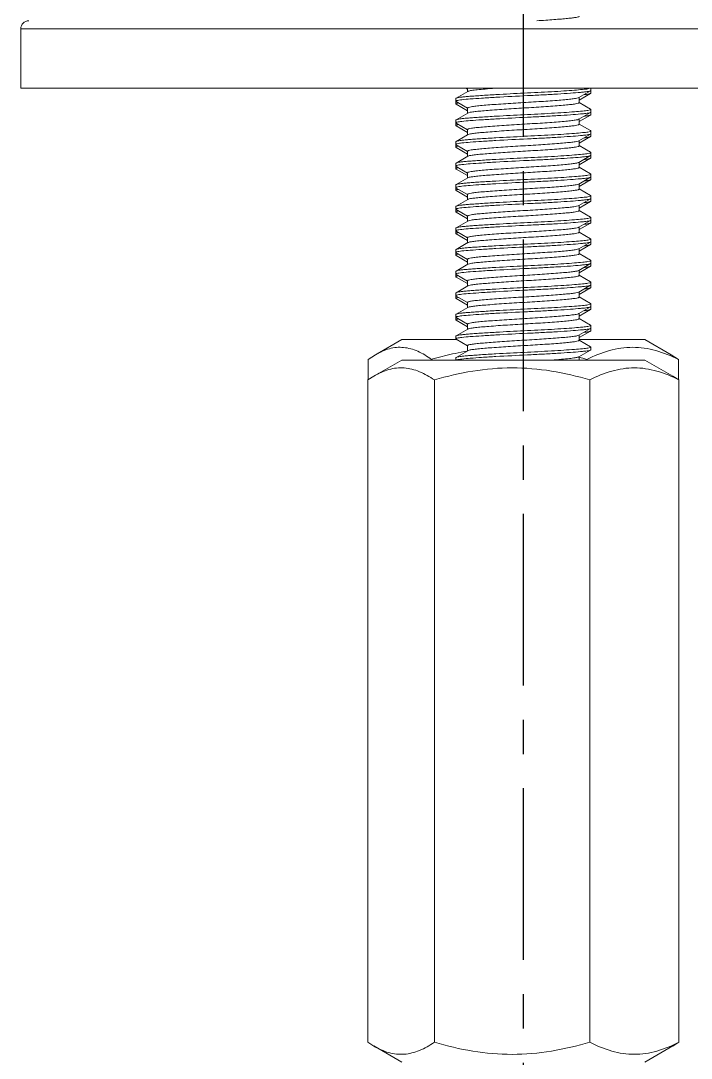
# Model space of a CAD drawing. Header units: millimetres. Extents: x 1991 to 2585, y -545 to -125.
# Drawn here: x 2102.08 to 2126.89, y -454.3 to -415.88 of the extents above; entities that cross this region are included whole.
import ezdxf

# ---------------------------------------------------------------- set-up
doc = ezdxf.new("R2010")
doc.units = ezdxf.units.MM
doc.header["$LTSCALE"] = 0.1
doc.linetypes.add('CENTERX2', pattern=[101.6, 63.5, -12.7, 12.7, -12.7])
doc.layers.get('0').update_dxf_attribs({"lineweight": 13})
doc.layers.add('CENTER', color=1, linetype='CENTERX2')

msp = doc.modelspace()

# ---------------------------------------------------------------- linework, layer by layer
at = {"color": 7, "linetype": 'Continuous'}
for p, q in [((2102.077, -416.18), (2102.077, -418.38)), ((2102.077, -416.18), (2147.366, -416.18)), ((2147.366, -418.38), (2102.077, -418.38)), ((2118.548, -418.38), (2118.61, -418.416)), ((2118.61, -418.38), (2118.61, -418.498)), ((2123.155, -418.38), (2123.07, -418.4)), ((2123.177, -418.38), (2123.177, -418.462)), ((2118.187, -418.75), (2118.177, -418.762)), ((2118.177, -418.762), (2118.177, -418.862)), ((2118.622, -418.498), (2118.187, -418.75)), ((2118.634, -418.492), (2118.622, -418.498)), ((2122.731, -418.725), (2122.71, -418.735)), ((2122.731, -418.727), (2123.166, -418.474)), ((2122.744, -418.816), (2123.166, -418.571)), ((2122.744, -418.912), (2122.744, -418.712)), ((2123.166, -418.474), (2123.177, -418.462)), ((2123.166, -418.571), (2123.177, -418.559)), ((2123.177, -418.474), (2123.177, -418.559)), ((2118.187, -418.874), (2118.177, -418.862)), ((2118.177, -418.874), (2118.177, -418.959)), ((2118.187, -418.971), (2118.177, -418.959)), ((2118.187, -418.874), (2118.61, -419.12)), ((2118.187, -418.971), (2118.61, -419.216)), ((2118.61, -419.112), (2118.61, -419.298)), ((2123.166, -419.15), (2122.744, -418.905)), ((2123.163, -419.176), (2123.155, -419.18)), ((2123.177, -419.162), (2123.163, -419.176)), ((2123.166, -419.15), (2123.177, -419.162)), ((2123.177, -419.162), (2123.177, -419.262)), ((2118.187, -419.55), (2118.177, -419.562)), ((2118.622, -419.298), (2118.187, -419.55)), ((2118.651, -419.286), (2118.622, -419.298)), ((2122.731, -419.526), (2122.723, -419.53)), ((2122.731, -419.527), (2123.166, -419.274)), ((2122.744, -419.616), (2123.166, -419.371)), ((2122.744, -419.712), (2122.744, -419.512)), ((2123.155, -419.18), (2123.07, -419.2)), ((2123.166, -419.274), (2123.177, -419.262)), ((2123.166, -419.371), (2123.177, -419.359)), ((2123.177, -419.274), (2123.177, -419.359)), ((2118.177, -419.562), (2118.177, -419.662)), ((2118.187, -419.674), (2118.177, -419.662)), ((2118.177, -419.674), (2118.177, -419.759)), ((2118.187, -419.771), (2118.177, -419.759)), ((2118.187, -419.674), (2118.61, -419.92)), ((2118.187, -419.771), (2118.61, -420.016)), ((2118.61, -419.912), (2118.61, -420.112)), ((2123.166, -419.95), (2122.744, -419.705)), ((2118.61, -420.105), (2118.187, -420.35)), ((2118.622, -420.098), (2118.61, -420.105)), ((2118.628, -420.094), (2118.622, -420.098)), ((2122.731, -420.327), (2122.706, -420.337)), ((2122.731, -420.327), (2123.166, -420.074)), ((2122.744, -420.416), (2123.166, -420.171)), ((2122.744, -420.512), (2122.744, -420.327)), ((2123.154, -419.98), (2123.07, -420)), ((2123.163, -419.976), (2123.154, -419.98)), ((2123.177, -419.962), (2123.163, -419.976)), ((2123.166, -419.95), (2123.177, -419.962)), ((2123.166, -420.074), (2123.177, -420.062)), ((2123.166, -420.171), (2123.177, -420.159)), ((2123.177, -419.962), (2123.177, -420.062)), ((2123.177, -420.074), (2123.177, -420.159)), ((2118.187, -420.35), (2118.177, -420.362)), ((2118.177, -420.362), (2118.177, -420.462)), ((2118.187, -420.474), (2118.177, -420.462)), ((2118.177, -420.474), (2118.177, -420.559)), ((2118.187, -420.571), (2118.177, -420.559)), ((2118.187, -420.474), (2118.61, -420.72)), ((2118.187, -420.571), (2118.61, -420.816)), ((2118.61, -420.712), (2118.61, -420.912)), ((2123.166, -420.75), (2122.744, -420.505)), ((2118.622, -420.898), (2118.187, -421.15)), ((2118.637, -420.891), (2118.622, -420.898)), ((2122.731, -421.127), (2123.166, -420.874)), ((2122.744, -421.216), (2123.166, -420.971)), ((2123.155, -420.78), (2123.07, -420.8)), ((2123.163, -420.776), (2123.155, -420.78)), ((2123.177, -420.762), (2123.163, -420.776)), ((2123.166, -420.75), (2123.177, -420.762)), ((2123.166, -420.874), (2123.177, -420.862)), ((2123.166, -420.971), (2123.177, -420.959)), ((2123.177, -420.762), (2123.177, -420.862)), ((2123.177, -420.874), (2123.177, -420.959)), ((2118.187, -421.15), (2118.177, -421.162)), ((2118.177, -421.162), (2118.177, -421.262)), ((2118.187, -421.274), (2118.177, -421.262)), ((2118.177, -421.274), (2118.177, -421.359)), ((2118.187, -421.371), (2118.177, -421.359)), ((2118.187, -421.274), (2118.61, -421.52)), ((2118.187, -421.371), (2118.61, -421.616)), ((2122.731, -421.125), (2122.711, -421.134)), ((2122.744, -421.312), (2122.744, -421.127)), ((2123.166, -421.55), (2122.744, -421.305)), ((2118.622, -421.698), (2118.187, -421.95)), ((2118.61, -421.512), (2118.61, -421.712)), ((2118.678, -421.678), (2118.622, -421.698)), ((2122.731, -421.927), (2123.166, -421.674)), ((2122.744, -422.016), (2123.166, -421.771)), ((2123.154, -421.58), (2123.07, -421.6)), ((2123.163, -421.576), (2123.154, -421.58)), ((2123.177, -421.562), (2123.163, -421.576)), ((2123.166, -421.55), (2123.177, -421.562)), ((2123.166, -421.674), (2123.177, -421.662)), ((2123.166, -421.771), (2123.177, -421.759)), ((2123.177, -421.562), (2123.177, -421.662)), ((2123.177, -421.674), (2123.177, -421.759)), ((2118.187, -421.95), (2118.177, -421.962)), ((2118.177, -421.962), (2118.177, -422.062)), ((2118.187, -422.074), (2118.177, -422.062)), ((2118.177, -422.074), (2118.177, -422.159)), ((2118.187, -422.171), (2118.177, -422.159)), ((2118.187, -422.074), (2118.61, -422.32)), ((2118.187, -422.171), (2118.61, -422.416)), ((2122.731, -421.926), (2122.723, -421.93)), ((2122.744, -422.112), (2122.744, -421.927)), ((2123.166, -422.35), (2122.744, -422.105)), ((2118.622, -422.498), (2118.187, -422.75)), ((2118.61, -422.312), (2118.61, -422.512)), ((2118.631, -422.493), (2118.622, -422.498)), ((2122.731, -422.727), (2123.166, -422.474)), ((2122.744, -422.816), (2123.166, -422.571)), ((2123.154, -422.38), (2123.07, -422.4)), ((2123.163, -422.376), (2123.154, -422.38)), ((2123.177, -422.362), (2123.163, -422.376)), ((2123.166, -422.35), (2123.177, -422.362)), ((2123.166, -422.474), (2123.177, -422.462)), ((2123.166, -422.571), (2123.177, -422.559)), ((2123.177, -422.362), (2123.177, -422.462)), ((2123.177, -422.474), (2123.177, -422.559)), ((2118.187, -422.75), (2118.177, -422.762)), ((2118.177, -422.762), (2118.177, -422.862)), ((2118.187, -422.874), (2118.177, -422.862)), ((2118.177, -422.874), (2118.177, -422.959)), ((2118.187, -422.971), (2118.177, -422.959)), ((2118.187, -422.874), (2118.61, -423.12)), ((2118.187, -422.971), (2118.61, -423.216)), ((2122.731, -422.727), (2122.701, -422.739)), ((2122.744, -422.912), (2122.744, -422.727)), ((2123.166, -423.15), (2122.744, -422.905)), ((2118.622, -423.298), (2118.187, -423.55)), ((2118.61, -423.112), (2118.61, -423.312)), ((2118.643, -423.289), (2118.622, -423.298)), ((2122.731, -423.527), (2123.166, -423.274)), ((2122.744, -423.616), (2123.166, -423.371)), ((2123.154, -423.18), (2123.07, -423.2)), ((2123.163, -423.176), (2123.154, -423.18)), ((2123.177, -423.162), (2123.163, -423.176)), ((2123.166, -423.15), (2123.177, -423.162)), ((2123.166, -423.274), (2123.177, -423.262)), ((2123.166, -423.371), (2123.177, -423.359)), ((2123.177, -423.162), (2123.177, -423.262)), ((2123.177, -423.274), (2123.177, -423.359)), ((2118.187, -423.55), (2118.177, -423.562)), ((2118.177, -423.562), (2118.177, -423.662)), ((2118.187, -423.674), (2118.177, -423.662)), ((2118.177, -423.674), (2118.177, -423.759)), ((2118.187, -423.771), (2118.177, -423.759)), ((2118.187, -423.674), (2118.61, -423.92)), ((2118.187, -423.771), (2118.61, -424.016)), ((2122.731, -423.525), (2122.713, -423.534)), ((2122.744, -423.712), (2122.744, -423.527)), ((2123.166, -423.95), (2122.744, -423.705)), ((2118.622, -424.098), (2118.187, -424.35)), ((2118.61, -423.912), (2118.61, -424.112)), ((2118.647, -424.087), (2118.622, -424.098)), ((2122.731, -424.327), (2123.166, -424.074)), ((2122.744, -424.416), (2123.166, -424.171)), ((2123.154, -423.98), (2123.07, -424)), ((2123.163, -423.976), (2123.154, -423.98)), ((2123.177, -423.962), (2123.163, -423.976)), ((2123.166, -423.95), (2123.177, -423.962)), ((2123.166, -424.074), (2123.177, -424.062)), ((2123.166, -424.171), (2123.177, -424.159)), ((2123.177, -423.962), (2123.177, -424.062)), ((2123.177, -424.074), (2123.177, -424.159)), ((2118.187, -424.35), (2118.177, -424.362)), ((2118.177, -424.362), (2118.177, -424.462)), ((2118.187, -424.474), (2118.177, -424.462)), ((2118.177, -424.474), (2118.177, -424.559)), ((2118.187, -424.474), (2118.61, -424.72)), ((2122.731, -424.326), (2122.724, -424.33)), ((2122.744, -424.512), (2122.744, -424.327)), ((2123.166, -424.75), (2122.744, -424.505)), ((2118.187, -424.571), (2118.177, -424.559)), ((2118.187, -424.571), (2118.61, -424.816)), ((2118.622, -424.898), (2118.187, -425.15)), ((2118.61, -424.712), (2118.61, -424.912)), ((2118.633, -424.892), (2118.622, -424.898)), ((2122.731, -425.127), (2123.166, -424.874)), ((2123.154, -424.78), (2123.07, -424.8)), ((2123.163, -424.776), (2123.154, -424.78)), ((2123.177, -424.762), (2123.163, -424.776)), ((2123.166, -424.75), (2123.177, -424.762)), ((2123.166, -424.874), (2123.177, -424.862)), ((2123.177, -424.762), (2123.177, -424.862)), ((2123.177, -424.874), (2123.177, -424.959)), ((2118.187, -425.15), (2118.177, -425.162)), ((2118.177, -425.162), (2118.177, -425.262)), ((2118.187, -425.274), (2118.177, -425.262)), ((2118.177, -425.274), (2118.177, -425.359)), ((2118.187, -425.274), (2118.61, -425.52)), ((2122.731, -425.126), (2122.695, -425.141)), ((2122.744, -425.216), (2123.166, -424.971)), ((2122.744, -425.312), (2122.744, -425.127)), ((2123.166, -425.55), (2122.744, -425.305)), ((2123.166, -424.971), (2123.177, -424.959)), ((2118.187, -425.371), (2118.177, -425.359)), ((2118.187, -425.371), (2118.61, -425.616)), ((2118.622, -425.698), (2118.187, -425.95)), ((2118.61, -425.512), (2118.61, -425.712)), ((2118.65, -425.686), (2118.622, -425.698)), ((2122.731, -425.927), (2123.166, -425.674)), ((2123.154, -425.58), (2123.07, -425.6)), ((2123.163, -425.576), (2123.154, -425.58)), ((2123.177, -425.562), (2123.163, -425.576)), ((2123.166, -425.55), (2123.177, -425.562)), ((2123.166, -425.674), (2123.177, -425.662)), ((2123.177, -425.562), (2123.177, -425.662)), ((2123.177, -425.674), (2123.177, -425.759)), ((2118.187, -425.95), (2118.177, -425.962)), ((2118.177, -425.962), (2118.177, -426.062)), ((2118.187, -426.074), (2118.177, -426.062)), ((2118.177, -426.074), (2118.177, -426.159)), ((2118.187, -426.074), (2118.607, -426.318)), ((2122.731, -425.925), (2122.714, -425.933)), ((2122.744, -426.016), (2123.166, -425.771)), ((2122.744, -426.112), (2122.744, -425.927)), ((2123.166, -425.771), (2123.177, -425.759)), ((2118.187, -426.171), (2118.177, -426.159)), ((2118.187, -426.171), (2118.61, -426.416)), ((2118.61, -426.312), (2118.61, -426.512)), ((2122.731, -426.727), (2123.166, -426.474)), ((2123.166, -426.35), (2122.744, -426.105)), ((2123.154, -426.38), (2123.07, -426.4)), ((2123.163, -426.376), (2123.154, -426.38)), ((2123.177, -426.362), (2123.163, -426.376)), ((2123.166, -426.35), (2123.177, -426.362)), ((2123.166, -426.474), (2123.177, -426.462)), ((2123.177, -426.362), (2123.177, -426.462)), ((2123.177, -426.474), (2123.177, -426.559)), ((2118.187, -426.75), (2118.177, -426.762)), ((2118.177, -426.762), (2118.177, -426.862)), ((2118.622, -426.498), (2118.187, -426.75)), ((2118.628, -426.495), (2118.622, -426.498)), ((2122.731, -426.726), (2122.724, -426.73)), ((2122.744, -426.816), (2123.166, -426.571)), ((2122.744, -426.912), (2122.744, -426.727)), ((2123.166, -426.571), (2123.177, -426.559)), ((2118.187, -426.874), (2118.177, -426.862)), ((2118.177, -426.874), (2118.177, -426.959)), ((2118.187, -426.971), (2118.177, -426.959)), ((2118.187, -426.874), (2118.61, -427.12)), ((2118.187, -426.971), (2118.61, -427.216)), ((2118.61, -427.112), (2118.61, -427.312)), ((2123.166, -427.15), (2122.744, -426.905)), ((2123.154, -427.18), (2123.07, -427.2)), ((2123.163, -427.176), (2123.154, -427.18)), ((2123.177, -427.162), (2123.163, -427.176)), ((2123.166, -427.15), (2123.177, -427.162)), ((2123.177, -427.162), (2123.177, -427.262)), ((2118.187, -427.55), (2118.177, -427.562)), ((2118.177, -427.562), (2118.177, -427.662)), ((2118.622, -427.298), (2118.187, -427.55)), ((2118.638, -427.29), (2118.622, -427.298)), ((2122.731, -427.526), (2122.689, -427.542)), ((2122.731, -427.527), (2123.166, -427.274)), ((2122.744, -427.616), (2123.166, -427.371)), ((2122.744, -427.712), (2122.744, -427.527)), ((2123.166, -427.274), (2123.177, -427.262)), ((2123.166, -427.371), (2123.177, -427.359)), ((2123.177, -427.274), (2123.177, -427.359)), ((2116.177, -427.684), (2115.201, -428.248)), ((2116.177, -427.684), (2118.204, -427.684)), ((2118.187, -427.674), (2118.177, -427.662)), ((2118.177, -427.674), (2118.177, -427.684)), ((2118.187, -427.674), (2118.61, -427.92)), ((2118.61, -427.912), (2118.61, -428.112)), ((2122.731, -427.684), (2125.177, -427.684)), ((2123.166, -427.95), (2122.744, -427.705)), ((2123.154, -427.98), (2123.07, -428)), ((2123.163, -427.976), (2123.154, -427.98)), ((2123.177, -427.962), (2123.163, -427.976)), ((2123.166, -427.95), (2123.177, -427.962)), ((2123.177, -427.962), (2123.177, -428.062)), ((2125.177, -427.684), (2126.153, -428.248)), ((2114.935, -428.42), (2115.203, -428.246)), ((2118.187, -428.35), (2118.177, -428.362)), ((2118.177, -428.362), (2118.177, -428.445)), ((2118.622, -428.098), (2118.187, -428.35)), ((2118.676, -428.078), (2118.623, -428.098)), ((2122.731, -428.325), (2122.715, -428.333)), ((2122.731, -428.327), (2123.166, -428.074)), ((2122.744, -428.445), (2122.744, -428.327)), ((2123.166, -428.074), (2123.177, -428.062)), ((2126.418, -428.42), (2126.15, -428.246)), ((2114.935, -429.172), (2114.935, -428.42)), ((2116.177, -428.445), (2115.138, -429.044)), ((2116.177, -428.445), (2125.177, -428.445)), ((2117.281, -428.445), (2117.281, -428.42)), ((2118.199, -428.445), (2118.217, -428.438)), ((2123.023, -428.445), (2123.023, -428.42)), ((2125.177, -428.445), (2126.215, -429.044)), ((2126.418, -429.172), (2126.418, -428.42)), ((2114.923, -429.18), (2115.145, -429.04)), ((2126.43, -429.18), (2126.208, -429.04)), ((2114.923, -453.709), (2114.923, -429.18)), ((2117.385, -453.709), (2117.385, -429.18)), ((2123.139, -453.709), (2123.139, -429.18)), ((2126.43, -453.709), (2126.43, -429.18)), ((2115.145, -453.849), (2114.923, -453.709)), ((2126.208, -453.849), (2126.43, -453.709)), ((2116.177, -454.445), (2115.138, -453.845)), ((2125.177, -454.445), (2126.215, -453.845))]:
    msp.add_line(p, q, dxfattribs=at)
for centre, radius, start, end in [((2102.377, -416.18), 0.3, 90, 180), ((2118.392, -419.629), 0.716, 100.2488, 102.1843), ((2118.396, -420.45), 0.737, 100.3008, 102.1838), ((2118.397, -421.251), 0.738, 100.3407, 102.2226), ((2118.393, -422.027), 0.714, 100.3268, 102.2624), ((2118.39, -422.816), 0.702, 100.2558, 102.2228), ((2118.392, -423.622), 0.708, 100.3625, 102.2981), ((2118.397, -424.451), 0.738, 100.3176, 102.2002), ((2118.396, -425.245), 0.733, 100.3347, 102.23), ((2118.392, -426.027), 0.714, 100.2889, 102.2305), ((2118.392, -426.828), 0.715, 100.2483, 102.1874), ((2118.396, -427.649), 0.736, 100.2964, 102.1816), ((2121.375, -442.523), 14.686, 105.8005, 106.1879), ((2120.877, -440.707), 12.802, 102.2667, 105.868), ((2120.454, -438.805), 10.854, 99.886, 102.2183), ((2119.027, -442.177), 14.326, 73.8038, 74.958)]:
    msp.add_arc(centre, radius, start, end, dxfattribs=at)
for points, knots in [([(2122.744, -415.712), (2122.744, -415.717), (2122.734, -415.727), (2122.696, -415.742), (2122.616, -415.759), (2122.483, -415.776), (2122.3, -415.796), (2122.07, -415.817), (2121.799, -415.839), (2121.498, -415.861), (2121.288, -415.875), (2121.181, -415.881)], [0, 0, 0, 0, 0.008375, 0.023673, 0.078124, 0.162275, 0.278771, 0.426655, 0.601103, 0.795142, 1, 1, 1, 1]), ([(2119.631, -418.38), (2119.507, -418.389), (2119.286, -418.407), (2118.994, -418.431), (2118.786, -418.457), (2118.672, -418.476), (2118.634, -418.492)], [0, 0, 0, 0, 0.370913, 0.661496, 0.874543, 1, 1, 1, 1]), ([(2123.07, -418.4), (2123.005, -418.411), (2122.839, -418.428), (2122.542, -418.454), (2122.156, -418.482), (2121.534, -418.52), (2120.695, -418.559), (2120.011, -418.595), (2119.665, -418.615)], [0, 0, 0, 0, 0.058372, 0.146331, 0.261971, 0.398308, 0.694901, 1, 1, 1, 1]), ([(2119.665, -418.615), (2119.474, -418.626), (2119.203, -418.643), (2118.863, -418.666), (2118.658, -418.681), (2118.487, -418.696), (2118.352, -418.711), (2118.255, -418.728), (2118.204, -418.741), (2118.187, -418.75)], [0, 0, 0, 0, 0.386439, 0.548699, 0.686431, 0.801743, 0.894868, 0.96167, 1, 1, 1, 1]), ([(2118.217, -418.838), (2118.242, -418.831), (2118.303, -418.819), (2118.467, -418.796), (2118.748, -418.774), (2119.169, -418.745), (2119.488, -418.725), (2119.665, -418.715)], [0, 0, 0, 0, 0.052455, 0.128685, 0.341453, 0.634223, 1, 1, 1, 1]), ([(2122.71, -418.735), (2122.677, -418.746), (2122.586, -418.763), (2122.419, -418.785), (2122.192, -418.807), (2121.796, -418.84), (2121.223, -418.878), (2120.618, -418.915), (2120.122, -418.946), (2119.769, -418.969), (2119.448, -418.992), (2119.168, -419.015), (2118.94, -419.038), (2118.772, -419.059), (2118.669, -419.08), (2118.623, -419.095), (2118.61, -419.107), (2118.61, -419.112)], [0, 0, 0, 0, 0.025469, 0.066823, 0.122584, 0.190924, 0.356142, 0.53998, 0.63122, 0.717782, 0.796731, 0.865526, 0.921687, 0.963331, 0.989415, 0.996464, 1, 1, 1, 1]), ([(2119.665, -418.715), (2120.052, -418.692), (2120.629, -418.663), (2121.389, -418.627), (2121.922, -418.597), (2122.389, -418.566), (2122.72, -418.539), (2122.926, -418.519), (2123.035, -418.507), (2123.111, -418.493), (2123.153, -418.482), (2123.166, -418.474)], [0, 0, 0, 0, 0.331356, 0.493321, 0.649782, 0.78698, 0.893587, 0.933156, 0.96404, 0.986554, 1, 1, 1, 1]), ([(2122.931, -418.617), (2122.983, -418.611), (2123.052, -418.602), (2123.13, -418.585), (2123.157, -418.576), (2123.166, -418.571)], [0, 0, 0, 0, 0.651248, 0.86467, 1, 1, 1, 1]), ([(2118.177, -418.862), (2118.177, -418.857), (2118.193, -418.845), (2118.207, -418.841), (2118.217, -418.838)], [0, 0, 0, 0, 0.323383, 1, 1, 1, 1]), ([(2118.177, -418.959), (2118.177, -418.951), (2118.204, -418.937), (2118.225, -418.933), (2118.241, -418.93)], [0, 0, 0, 0, 0.306729, 1, 1, 1, 1]), ([(2122.744, -418.912), (2122.744, -418.917), (2122.73, -418.929), (2122.685, -418.945), (2122.586, -418.964), (2122.422, -418.983), (2122.198, -419.006), (2121.918, -419.03), (2121.595, -419.054), (2121.246, -419.078), (2120.882, -419.099), (2120.511, -419.12), (2120.031, -419.151), (2119.579, -419.183), (2119.179, -419.216), (2118.952, -419.236), (2118.783, -419.257), (2118.687, -419.274), (2118.651, -419.286)], [0, 0, 0, 0, 0.003718, 0.010825, 0.03626, 0.076027, 0.131204, 0.200465, 0.280535, 0.367154, 0.455573, 0.545745, 0.637547, 0.806482, 0.875178, 0.930005, 0.972197, 1, 1, 1, 1]), ([(2119.665, -419.415), (2119.474, -419.426), (2119.203, -419.443), (2118.863, -419.466), (2118.658, -419.481), (2118.487, -419.496), (2118.352, -419.511), (2118.255, -419.528), (2118.204, -419.541), (2118.187, -419.55)], [0, 0, 0, 0, 0.386343, 0.548682, 0.686511, 0.801559, 0.894694, 0.961721, 1, 1, 1, 1]), ([(2118.217, -419.638), (2118.277, -419.621), (2118.442, -419.6), (2118.748, -419.573), (2119.17, -419.545), (2119.488, -419.525), (2119.665, -419.515)], [0, 0, 0, 0, 0.12857, 0.341547, 0.634254, 1, 1, 1, 1]), ([(2122.723, -419.53), (2122.694, -419.542), (2122.61, -419.558), (2122.453, -419.581), (2122.234, -419.603), (2121.96, -419.628), (2121.641, -419.651), (2121.16, -419.682), (2120.658, -419.711), (2120.155, -419.744), (2119.796, -419.768), (2119.468, -419.792), (2119.182, -419.814), (2118.948, -419.836), (2118.776, -419.857), (2118.67, -419.879), (2118.624, -419.896), (2118.61, -419.907), (2118.61, -419.913)], [0, 0, 0, 0, 0.022526, 0.061202, 0.115155, 0.182357, 0.260393, 0.34672, 0.53183, 0.624194, 0.712173, 0.792587, 0.862562, 0.919886, 0.962479, 0.989012, 0.996254, 1, 1, 1, 1]), ([(2123.07, -419.2), (2123.005, -419.211), (2122.839, -419.228), (2122.542, -419.254), (2122.156, -419.282), (2121.534, -419.32), (2120.695, -419.359), (2120.012, -419.395), (2119.665, -419.415)], [0, 0, 0, 0, 0.058333, 0.146279, 0.261958, 0.398249, 0.694793, 1, 1, 1, 1]), ([(2119.665, -419.515), (2120.052, -419.492), (2120.629, -419.463), (2121.389, -419.427), (2121.922, -419.397), (2122.389, -419.366), (2122.72, -419.34), (2122.926, -419.319), (2123.035, -419.307), (2123.111, -419.293), (2123.153, -419.282), (2123.166, -419.274)], [0, 0, 0, 0, 0.331416, 0.493296, 0.649796, 0.786973, 0.893569, 0.933171, 0.964059, 0.986544, 1, 1, 1, 1]), ([(2122.931, -419.417), (2122.983, -419.411), (2123.052, -419.402), (2123.13, -419.385), (2123.157, -419.376), (2123.166, -419.371)], [0, 0, 0, 0, 0.651661, 0.864951, 1, 1, 1, 1]), ([(2118.177, -419.662), (2118.177, -419.657), (2118.193, -419.645), (2118.207, -419.641), (2118.217, -419.638)], [0, 0, 0, 0, 0.322964, 1, 1, 1, 1]), ([(2118.177, -419.758), (2118.177, -419.751), (2118.205, -419.737), (2118.225, -419.733), (2118.241, -419.73)], [0, 0, 0, 0, 0.306707, 1, 1, 1, 1]), ([(2122.744, -419.712), (2122.744, -419.718), (2122.73, -419.73), (2122.683, -419.746), (2122.579, -419.765), (2122.409, -419.785), (2122.174, -419.808), (2121.884, -419.833), (2121.55, -419.858), (2121.19, -419.881), (2120.817, -419.902), (2120.438, -419.925), (2120.061, -419.949), (2119.702, -419.974), (2119.38, -419.999), (2119.11, -420.022), (2118.894, -420.041), (2118.741, -420.064), (2118.657, -420.081), (2118.628, -420.094)], [0, 0, 0, 0, 0.003832, 0.011226, 0.037432, 0.078697, 0.135968, 0.207553, 0.289992, 0.378586, 0.468346, 0.560638, 0.653578, 0.741973, 0.82105, 0.887018, 0.938812, 0.977352, 1, 1, 1, 1]), ([(2119.665, -420.215), (2119.474, -420.226), (2119.202, -420.243), (2118.863, -420.266), (2118.658, -420.281), (2118.487, -420.296), (2118.352, -420.311), (2118.255, -420.328), (2118.204, -420.341), (2118.187, -420.35)], [0, 0, 0, 0, 0.386473, 0.548833, 0.686311, 0.801817, 0.894843, 0.961729, 1, 1, 1, 1]), ([(2118.217, -420.438), (2118.277, -420.421), (2118.442, -420.4), (2118.748, -420.373), (2119.17, -420.345), (2119.488, -420.325), (2119.665, -420.315)], [0, 0, 0, 0, 0.128501, 0.341431, 0.634284, 1, 1, 1, 1]), ([(2123.07, -420), (2123.005, -420.011), (2122.839, -420.028), (2122.542, -420.054), (2122.156, -420.082), (2121.534, -420.12), (2120.695, -420.159), (2120.011, -420.195), (2119.665, -420.215)], [0, 0, 0, 0, 0.058381, 0.146317, 0.261935, 0.398324, 0.694911, 1, 1, 1, 1]), ([(2119.665, -420.315), (2120.052, -420.292), (2120.629, -420.263), (2121.389, -420.227), (2121.922, -420.197), (2122.389, -420.166), (2122.72, -420.14), (2122.926, -420.119), (2123.035, -420.107), (2123.111, -420.093), (2123.153, -420.082), (2123.166, -420.074)], [0, 0, 0, 0, 0.331522, 0.493307, 0.649789, 0.786982, 0.893548, 0.933219, 0.964027, 0.986546, 1, 1, 1, 1]), ([(2122.931, -420.217), (2122.983, -420.211), (2123.052, -420.202), (2123.13, -420.185), (2123.157, -420.176), (2123.166, -420.171)], [0, 0, 0, 0, 0.651891, 0.864968, 1, 1, 1, 1]), ([(2118.177, -420.462), (2118.177, -420.457), (2118.193, -420.445), (2118.207, -420.441), (2118.217, -420.438)], [0, 0, 0, 0, 0.32339, 1, 1, 1, 1]), ([(2118.177, -420.558), (2118.177, -420.551), (2118.205, -420.537), (2118.225, -420.533), (2118.241, -420.53)], [0, 0, 0, 0, 0.306339, 1, 1, 1, 1]), ([(2122.706, -420.337), (2122.671, -420.348), (2122.578, -420.364), (2122.408, -420.386), (2122.18, -420.407), (2121.782, -420.441), (2121.209, -420.481), (2120.606, -420.515), (2120.112, -420.546), (2119.761, -420.569), (2119.442, -420.594), (2119.164, -420.617), (2118.937, -420.639), (2118.77, -420.659), (2118.668, -420.679), (2118.623, -420.695), (2118.61, -420.707), (2118.61, -420.712)], [0, 0, 0, 0, 0.026463, 0.068439, 0.124691, 0.193572, 0.358912, 0.542353, 0.633189, 0.71936, 0.798036, 0.866417, 0.922145, 0.963619, 0.989436, 0.996381, 1, 1, 1, 1]), ([(2122.744, -420.512), (2122.744, -420.518), (2122.73, -420.529), (2122.684, -420.545), (2122.582, -420.564), (2122.415, -420.584), (2122.185, -420.607), (2121.899, -420.632), (2121.57, -420.656), (2121.215, -420.68), (2120.846, -420.701), (2120.47, -420.723), (2119.987, -420.754), (2119.536, -420.786), (2119.14, -420.819), (2118.919, -420.839), (2118.758, -420.861), (2118.669, -420.878), (2118.637, -420.891)], [0, 0, 0, 0, 0.003753, 0.010996, 0.036928, 0.077453, 0.133836, 0.204341, 0.285702, 0.373404, 0.462648, 0.553909, 0.646377, 0.814507, 0.881684, 0.934843, 0.975076, 1, 1, 1, 1]), ([(2119.665, -421.015), (2119.474, -421.026), (2119.203, -421.042), (2118.863, -421.066), (2118.658, -421.081), (2118.487, -421.096), (2118.352, -421.111), (2118.255, -421.128), (2118.204, -421.141), (2118.187, -421.15)], [0, 0, 0, 0, 0.386403, 0.548722, 0.686296, 0.801765, 0.894855, 0.961644, 1, 1, 1, 1]), ([(2123.07, -420.8), (2123.005, -420.811), (2122.839, -420.828), (2122.542, -420.854), (2122.156, -420.882), (2121.534, -420.92), (2120.695, -420.959), (2120.011, -420.995), (2119.665, -421.015)], [0, 0, 0, 0, 0.0584, 0.146369, 0.261975, 0.398297, 0.694935, 1, 1, 1, 1]), ([(2119.665, -421.115), (2120.052, -421.092), (2120.629, -421.063), (2121.389, -421.027), (2121.922, -420.997), (2122.389, -420.966), (2122.72, -420.94), (2122.926, -420.919), (2123.035, -420.907), (2123.111, -420.893), (2123.153, -420.882), (2123.166, -420.874)], [0, 0, 0, 0, 0.331515, 0.493343, 0.649782, 0.787009, 0.89356, 0.933224, 0.964008, 0.986557, 1, 1, 1, 1]), ([(2122.931, -421.017), (2122.983, -421.011), (2123.052, -421.002), (2123.13, -420.985), (2123.157, -420.976), (2123.166, -420.971)], [0, 0, 0, 0, 0.651956, 0.864811, 1, 1, 1, 1]), ([(2118.177, -421.262), (2118.177, -421.257), (2118.193, -421.245), (2118.207, -421.241), (2118.217, -421.238)], [0, 0, 0, 0, 0.324083, 1, 1, 1, 1]), ([(2118.177, -421.358), (2118.177, -421.351), (2118.205, -421.338), (2118.225, -421.333), (2118.241, -421.329)], [0, 0, 0, 0, 0.309036, 1, 1, 1, 1]), ([(2118.217, -421.238), (2118.242, -421.231), (2118.303, -421.219), (2118.467, -421.197), (2118.748, -421.174), (2119.169, -421.145), (2119.488, -421.125), (2119.665, -421.115)], [0, 0, 0, 0, 0.052425, 0.128811, 0.341352, 0.634323, 1, 1, 1, 1]), ([(2122.711, -421.134), (2122.679, -421.146), (2122.589, -421.163), (2122.423, -421.185), (2122.197, -421.207), (2121.801, -421.24), (2121.228, -421.278), (2120.623, -421.315), (2120.125, -421.346), (2119.772, -421.369), (2119.45, -421.392), (2119.17, -421.415), (2118.941, -421.438), (2118.772, -421.459), (2118.669, -421.48), (2118.623, -421.496), (2118.61, -421.507), (2118.61, -421.512)], [0, 0, 0, 0, 0.025124, 0.066189, 0.121754, 0.189946, 0.35508, 0.539064, 0.630437, 0.717159, 0.796256, 0.865189, 0.921492, 0.963231, 0.989376, 0.996452, 1, 1, 1, 1]), ([(2122.744, -421.312), (2122.744, -421.317), (2122.731, -421.329), (2122.687, -421.344), (2122.591, -421.363), (2122.434, -421.382), (2122.217, -421.404), (2121.947, -421.428), (2121.634, -421.452), (2121.293, -421.475), (2120.938, -421.496), (2120.574, -421.516), (2120.099, -421.546), (2119.57, -421.584), (2119.102, -421.62), (2118.824, -421.651), (2118.72, -421.668), (2118.678, -421.678)], [0, 0, 0, 0, 0.003652, 0.010564, 0.035302, 0.073837, 0.127377, 0.194718, 0.272893, 0.357914, 0.445266, 0.533745, 0.62452, 0.794512, 0.923026, 0.968044, 1, 1, 1, 1]), ([(2119.665, -421.815), (2119.474, -421.826), (2119.203, -421.843), (2118.863, -421.866), (2118.658, -421.881), (2118.487, -421.896), (2118.352, -421.911), (2118.255, -421.928), (2118.204, -421.941), (2118.187, -421.95)], [0, 0, 0, 0, 0.386357, 0.548655, 0.68653, 0.801584, 0.894646, 0.961723, 1, 1, 1, 1]), ([(2123.07, -421.6), (2123.005, -421.611), (2122.839, -421.628), (2122.542, -421.654), (2122.156, -421.682), (2121.534, -421.72), (2120.695, -421.759), (2120.012, -421.795), (2119.665, -421.815)], [0, 0, 0, 0, 0.058339, 0.146303, 0.261961, 0.398279, 0.694804, 1, 1, 1, 1]), ([(2119.665, -421.915), (2120.052, -421.892), (2120.629, -421.863), (2121.389, -421.827), (2121.922, -421.797), (2122.389, -421.766), (2122.72, -421.739), (2122.926, -421.719), (2123.035, -421.707), (2123.111, -421.693), (2123.153, -421.682), (2123.166, -421.674)], [0, 0, 0, 0, 0.331413, 0.493358, 0.649796, 0.787051, 0.8936, 0.933199, 0.964048, 0.986563, 1, 1, 1, 1]), ([(2122.931, -421.817), (2122.983, -421.811), (2123.052, -421.802), (2123.13, -421.785), (2123.157, -421.776), (2123.166, -421.771)], [0, 0, 0, 0, 0.65176, 0.86459, 1, 1, 1, 1]), ([(2118.177, -422.062), (2118.177, -422.057), (2118.193, -422.045), (2118.207, -422.041), (2118.217, -422.038)], [0, 0, 0, 0, 0.324481, 1, 1, 1, 1]), ([(2118.177, -422.158), (2118.177, -422.151), (2118.205, -422.138), (2118.225, -422.133), (2118.241, -422.129)], [0, 0, 0, 0, 0.310209, 1, 1, 1, 1]), ([(2118.217, -422.038), (2118.242, -422.031), (2118.303, -422.019), (2118.467, -421.996), (2118.748, -421.974), (2119.169, -421.945), (2119.488, -421.925), (2119.665, -421.915)], [0, 0, 0, 0, 0.052517, 0.128934, 0.341396, 0.634308, 1, 1, 1, 1]), ([(2122.723, -421.93), (2122.695, -421.942), (2122.611, -421.958), (2122.455, -421.98), (2122.235, -422.003), (2121.962, -422.027), (2121.643, -422.051), (2121.162, -422.082), (2120.66, -422.111), (2120.156, -422.144), (2119.797, -422.168), (2119.469, -422.192), (2119.183, -422.214), (2118.948, -422.236), (2118.776, -422.257), (2118.671, -422.279), (2118.624, -422.296), (2118.61, -422.307), (2118.61, -422.313)], [0, 0, 0, 0, 0.022407, 0.060975, 0.114836, 0.181999, 0.260013, 0.346331, 0.531496, 0.623902, 0.711936, 0.792423, 0.862453, 0.919815, 0.962456, 0.989002, 0.996246, 1, 1, 1, 1]), ([(2122.744, -422.112), (2122.744, -422.118), (2122.73, -422.13), (2122.683, -422.145), (2122.579, -422.165), (2122.41, -422.184), (2122.177, -422.208), (2121.888, -422.233), (2121.555, -422.257), (2121.197, -422.281), (2120.825, -422.302), (2120.446, -422.324), (2120.07, -422.349), (2119.711, -422.374), (2119.389, -422.398), (2119.118, -422.421), (2118.901, -422.441), (2118.745, -422.463), (2118.66, -422.48), (2118.631, -422.493)], [0, 0, 0, 0, 0.003812, 0.011188, 0.03729, 0.07838, 0.135409, 0.206708, 0.288861, 0.377241, 0.466801, 0.558881, 0.651677, 0.740082, 0.819324, 0.885639, 0.93774, 0.976755, 1, 1, 1, 1]), ([(2119.665, -422.615), (2119.474, -422.626), (2119.203, -422.643), (2118.863, -422.666), (2118.658, -422.681), (2118.487, -422.696), (2118.352, -422.711), (2118.255, -422.728), (2118.204, -422.741), (2118.187, -422.75)], [0, 0, 0, 0, 0.386449, 0.548807, 0.68642, 0.801805, 0.894912, 0.961771, 1, 1, 1, 1]), ([(2123.07, -422.4), (2123.005, -422.411), (2122.839, -422.428), (2122.542, -422.454), (2122.156, -422.482), (2121.534, -422.52), (2120.695, -422.559), (2120.011, -422.595), (2119.665, -422.615)], [0, 0, 0, 0, 0.058342, 0.146296, 0.261907, 0.398283, 0.694863, 1, 1, 1, 1]), ([(2119.665, -422.715), (2120.052, -422.692), (2120.629, -422.663), (2121.389, -422.627), (2121.922, -422.597), (2122.389, -422.566), (2122.72, -422.539), (2122.926, -422.519), (2123.035, -422.507), (2123.111, -422.493), (2123.153, -422.482), (2123.166, -422.474)], [0, 0, 0, 0, 0.33147, 0.493267, 0.649814, 0.78707, 0.893617, 0.933185, 0.964096, 0.986538, 1, 1, 1, 1]), ([(2122.931, -422.618), (2122.983, -422.611), (2123.052, -422.602), (2123.13, -422.585), (2123.157, -422.576), (2123.166, -422.571)], [0, 0, 0, 0, 0.652383, 0.864956, 1, 1, 1, 1]), ([(2118.177, -422.862), (2118.177, -422.857), (2118.193, -422.845), (2118.207, -422.841), (2118.217, -422.838)], [0, 0, 0, 0, 0.324064, 1, 1, 1, 1]), ([(2118.177, -422.958), (2118.177, -422.951), (2118.205, -422.938), (2118.225, -422.933), (2118.241, -422.93)], [0, 0, 0, 0, 0.311956, 1, 1, 1, 1]), ([(2118.217, -422.838), (2118.242, -422.831), (2118.303, -422.819), (2118.467, -422.797), (2118.748, -422.774), (2119.169, -422.745), (2119.488, -422.725), (2119.665, -422.715)], [0, 0, 0, 0, 0.052662, 0.129007, 0.341319, 0.634319, 1, 1, 1, 1]), ([(2122.701, -422.739), (2122.664, -422.75), (2122.569, -422.766), (2122.396, -422.787), (2122.165, -422.809), (2121.766, -422.842), (2121.194, -422.882), (2120.592, -422.916), (2120.1, -422.946), (2119.752, -422.97), (2119.435, -422.994), (2119.159, -423.017), (2118.934, -423.039), (2118.769, -423.059), (2118.668, -423.079), (2118.623, -423.095), (2118.61, -423.107), (2118.61, -423.112)], [0, 0, 0, 0, 0.027495, 0.070321, 0.12721, 0.196506, 0.362072, 0.545066, 0.635511, 0.721224, 0.799426, 0.86737, 0.92271, 0.963879, 0.989519, 0.996411, 1, 1, 1, 1]), ([(2122.744, -422.912), (2122.744, -422.917), (2122.73, -422.929), (2122.684, -422.945), (2122.583, -422.964), (2122.418, -422.984), (2122.19, -423.007), (2121.907, -423.031), (2121.58, -423.056), (2121.227, -423.079), (2120.86, -423.1), (2120.486, -423.122), (2120.004, -423.153), (2119.553, -423.185), (2119.155, -423.218), (2118.932, -423.238), (2118.768, -423.259), (2118.676, -423.276), (2118.643, -423.289)], [0, 0, 0, 0, 0.003737, 0.010929, 0.036648, 0.076877, 0.132801, 0.202806, 0.283646, 0.370954, 0.4598, 0.550683, 0.642886, 0.811334, 0.87914, 0.932919, 0.973971, 1, 1, 1, 1]), ([(2123.07, -423.2), (2123.005, -423.211), (2122.839, -423.228), (2122.542, -423.254), (2122.156, -423.282), (2121.534, -423.32), (2120.695, -423.359), (2120.011, -423.395), (2119.665, -423.415)], [0, 0, 0, 0, 0.058416, 0.146357, 0.261978, 0.398279, 0.694938, 1, 1, 1, 1]), ([(2119.665, -423.515), (2120.052, -423.492), (2120.629, -423.463), (2121.389, -423.427), (2121.922, -423.397), (2122.389, -423.366), (2122.72, -423.34), (2122.926, -423.319), (2123.035, -423.307), (2123.111, -423.293), (2123.153, -423.282), (2123.166, -423.274)], [0, 0, 0, 0, 0.33147, 0.493229, 0.649813, 0.787058, 0.893595, 0.933231, 0.96409, 0.98649, 1, 1, 1, 1]), ([(2122.931, -423.418), (2122.983, -423.411), (2123.052, -423.402), (2123.13, -423.385), (2123.157, -423.376), (2123.166, -423.371)], [0, 0, 0, 0, 0.65209, 0.864687, 1, 1, 1, 1]), ([(2118.177, -423.662), (2118.177, -423.657), (2118.193, -423.645), (2118.207, -423.641), (2118.217, -423.638)], [0, 0, 0, 0, 0.324949, 1, 1, 1, 1]), ([(2118.177, -423.758), (2118.177, -423.751), (2118.204, -423.738), (2118.225, -423.733), (2118.241, -423.73)], [0, 0, 0, 0, 0.308037, 1, 1, 1, 1]), ([(2119.665, -423.415), (2119.474, -423.426), (2119.203, -423.442), (2118.863, -423.466), (2118.658, -423.481), (2118.487, -423.496), (2118.352, -423.511), (2118.255, -423.528), (2118.204, -423.541), (2118.187, -423.55)], [0, 0, 0, 0, 0.386371, 0.548759, 0.686228, 0.801785, 0.894863, 0.961624, 1, 1, 1, 1]), ([(2118.217, -423.638), (2118.242, -423.631), (2118.303, -423.619), (2118.467, -423.596), (2118.748, -423.574), (2119.169, -423.545), (2119.488, -423.525), (2119.665, -423.515)], [0, 0, 0, 0, 0.052541, 0.128713, 0.341594, 0.634157, 1, 1, 1, 1]), ([(2122.713, -423.534), (2122.681, -423.545), (2122.591, -423.562), (2122.427, -423.585), (2122.202, -423.607), (2121.924, -423.63), (2121.604, -423.653), (2121.125, -423.684), (2120.627, -423.715), (2120.129, -423.746), (2119.775, -423.769), (2119.452, -423.792), (2119.171, -423.815), (2118.942, -423.837), (2118.787, -423.858), (2118.695, -423.874), (2118.65, -423.887), (2118.623, -423.896), (2118.61, -423.907), (2118.61, -423.912)], [0, 0, 0, 0, 0.024807, 0.065601, 0.120984, 0.189042, 0.267677, 0.354092, 0.538206, 0.6297, 0.71657, 0.795804, 0.864862, 0.921295, 0.963123, 0.978229, 0.989337, 0.996438, 1, 1, 1, 1]), ([(2122.744, -423.712), (2122.744, -423.717), (2122.73, -423.729), (2122.685, -423.745), (2122.584, -423.764), (2122.42, -423.783), (2122.194, -423.807), (2121.912, -423.831), (2121.587, -423.855), (2121.236, -423.879), (2120.871, -423.9), (2120.499, -423.921), (2120.017, -423.952), (2119.566, -423.984), (2119.167, -424.017), (2118.942, -424.037), (2118.775, -424.058), (2118.682, -424.075), (2118.647, -424.087)], [0, 0, 0, 0, 0.00374, 0.010885, 0.03648, 0.076435, 0.131988, 0.201642, 0.28212, 0.369048, 0.457771, 0.548174, 0.640225, 0.808941, 0.877153, 0.931494, 0.973031, 1, 1, 1, 1]), ([(2123.07, -424), (2123.005, -424.011), (2122.839, -424.028), (2122.542, -424.054), (2122.156, -424.082), (2121.534, -424.12), (2120.695, -424.159), (2120.012, -424.195), (2119.665, -424.215)], [0, 0, 0, 0, 0.058356, 0.14632, 0.261978, 0.398313, 0.694849, 1, 1, 1, 1]), ([(2119.665, -424.315), (2120.052, -424.292), (2120.629, -424.262), (2121.389, -424.227), (2121.922, -424.197), (2122.389, -424.166), (2122.72, -424.14), (2122.926, -424.119), (2123.035, -424.107), (2123.111, -424.093), (2123.153, -424.082), (2123.166, -424.074)], [0, 0, 0, 0, 0.331525, 0.493231, 0.649787, 0.787016, 0.893565, 0.93324, 0.964016, 0.986465, 1, 1, 1, 1]), ([(2122.931, -424.218), (2122.983, -424.211), (2123.052, -424.202), (2123.13, -424.185), (2123.157, -424.176), (2123.166, -424.171)], [0, 0, 0, 0, 0.651826, 0.864584, 1, 1, 1, 1]), ([(2118.177, -424.462), (2118.177, -424.457), (2118.193, -424.445), (2118.207, -424.441), (2118.217, -424.438)], [0, 0, 0, 0, 0.324913, 1, 1, 1, 1]), ([(2118.177, -424.558), (2118.177, -424.551), (2118.204, -424.538), (2118.225, -424.533), (2118.241, -424.53)], [0, 0, 0, 0, 0.306774, 1, 1, 1, 1]), ([(2119.665, -424.215), (2119.474, -424.226), (2119.203, -424.243), (2118.863, -424.266), (2118.658, -424.281), (2118.487, -424.296), (2118.352, -424.311), (2118.255, -424.328), (2118.204, -424.341), (2118.187, -424.35)], [0, 0, 0, 0, 0.386367, 0.548628, 0.686463, 0.801606, 0.894575, 0.961684, 1, 1, 1, 1]), ([(2118.217, -424.438), (2118.242, -424.431), (2118.303, -424.419), (2118.467, -424.397), (2118.748, -424.374), (2119.169, -424.345), (2119.488, -424.325), (2119.665, -424.315)], [0, 0, 0, 0, 0.052499, 0.128638, 0.341426, 0.634195, 1, 1, 1, 1]), ([(2122.724, -424.33), (2122.695, -424.342), (2122.612, -424.358), (2122.456, -424.38), (2122.237, -424.403), (2121.964, -424.427), (2121.645, -424.451), (2121.163, -424.482), (2120.662, -424.511), (2120.158, -424.543), (2119.798, -424.568), (2119.469, -424.592), (2119.183, -424.614), (2118.949, -424.636), (2118.776, -424.657), (2118.671, -424.679), (2118.624, -424.696), (2118.61, -424.707), (2118.61, -424.713)], [0, 0, 0, 0, 0.022295, 0.060764, 0.114535, 0.18166, 0.259658, 0.345966, 0.531183, 0.62363, 0.711714, 0.792269, 0.862353, 0.919751, 0.962436, 0.988996, 0.996239, 1, 1, 1, 1]), ([(2122.744, -424.512), (2122.744, -424.518), (2122.73, -424.53), (2122.683, -424.545), (2122.58, -424.565), (2122.412, -424.584), (2122.18, -424.608), (2121.893, -424.632), (2121.561, -424.657), (2121.205, -424.681), (2120.834, -424.702), (2120.457, -424.724), (2120.081, -424.748), (2119.723, -424.773), (2119.4, -424.797), (2119.127, -424.82), (2118.909, -424.84), (2118.751, -424.862), (2118.664, -424.879), (2118.633, -424.892)], [0, 0, 0, 0, 0.003791, 0.011134, 0.037128, 0.077985, 0.13472, 0.205672, 0.287479, 0.375566, 0.464941, 0.556715, 0.649343, 0.737759, 0.817205, 0.883914, 0.936436, 0.976018, 1, 1, 1, 1]), ([(2123.07, -424.8), (2123.005, -424.811), (2122.839, -424.828), (2122.542, -424.854), (2122.156, -424.882), (2121.534, -424.92), (2120.695, -424.959), (2120.012, -424.995), (2119.665, -425.015)], [0, 0, 0, 0, 0.058308, 0.146284, 0.261893, 0.398256, 0.694828, 1, 1, 1, 1]), ([(2119.665, -425.115), (2120.052, -425.092), (2120.629, -425.063), (2121.389, -425.027), (2121.922, -424.997), (2122.389, -424.966), (2122.72, -424.94), (2122.926, -424.919), (2123.035, -424.907), (2123.111, -424.893), (2123.153, -424.882), (2123.166, -424.874)], [0, 0, 0, 0, 0.331452, 0.493333, 0.649755, 0.786992, 0.893571, 0.933198, 0.964003, 0.986552, 1, 1, 1, 1]), ([(2118.177, -425.262), (2118.177, -425.257), (2118.193, -425.245), (2118.207, -425.241), (2118.217, -425.238)], [0, 0, 0, 0, 0.324323, 1, 1, 1, 1]), ([(2119.665, -425.015), (2119.474, -425.026), (2119.203, -425.042), (2118.863, -425.066), (2118.658, -425.081), (2118.487, -425.096), (2118.352, -425.111), (2118.255, -425.128), (2118.204, -425.141), (2118.187, -425.15)], [0, 0, 0, 0, 0.386472, 0.548775, 0.686499, 0.801759, 0.894931, 0.961772, 1, 1, 1, 1]), ([(2118.217, -425.238), (2118.242, -425.231), (2118.303, -425.219), (2118.467, -425.196), (2118.748, -425.174), (2119.169, -425.145), (2119.488, -425.125), (2119.665, -425.115)], [0, 0, 0, 0, 0.052465, 0.12865, 0.341332, 0.634191, 1, 1, 1, 1]), ([(2122.695, -425.141), (2122.657, -425.151), (2122.559, -425.167), (2122.383, -425.188), (2122.15, -425.21), (2121.75, -425.243), (2121.178, -425.283), (2120.578, -425.317), (2120.089, -425.347), (2119.743, -425.371), (2119.428, -425.394), (2119.155, -425.417), (2118.932, -425.439), (2118.768, -425.46), (2118.667, -425.479), (2118.622, -425.495), (2118.61, -425.507), (2118.61, -425.511)], [0, 0, 0, 0, 0.028517, 0.072184, 0.1297, 0.199405, 0.365189, 0.547739, 0.637799, 0.72306, 0.800794, 0.868306, 0.923263, 0.964133, 0.989599, 0.99644, 1, 1, 1, 1]), ([(2122.744, -425.312), (2122.744, -425.317), (2122.73, -425.329), (2122.685, -425.345), (2122.585, -425.364), (2122.422, -425.383), (2122.197, -425.406), (2121.917, -425.43), (2121.594, -425.455), (2121.244, -425.478), (2120.754, -425.506), (2120.152, -425.542), (2119.502, -425.589), (2119.044, -425.625), (2118.781, -425.657), (2118.686, -425.674), (2118.65, -425.686)], [0, 0, 0, 0, 0.003714, 0.010835, 0.036267, 0.07608, 0.131366, 0.200676, 0.2808, 0.367533, 0.455884, 0.63804, 0.806917, 0.930252, 0.972435, 1, 1, 1, 1]), ([(2122.931, -425.017), (2122.983, -425.011), (2123.052, -425.002), (2123.13, -424.985), (2123.157, -424.976), (2123.166, -424.971)], [0, 0, 0, 0, 0.650922, 0.864293, 1, 1, 1, 1]), ([(2118.177, -425.359), (2118.177, -425.351), (2118.204, -425.337), (2118.225, -425.333), (2118.241, -425.329)], [0, 0, 0, 0, 0.30645, 1, 1, 1, 1]), ([(2123.07, -425.6), (2123.005, -425.611), (2122.839, -425.628), (2122.542, -425.654), (2122.156, -425.682), (2121.534, -425.72), (2120.695, -425.759), (2120.011, -425.795), (2119.665, -425.815)], [0, 0, 0, 0, 0.058408, 0.146332, 0.261973, 0.398256, 0.694915, 1, 1, 1, 1]), ([(2119.665, -425.915), (2120.052, -425.892), (2120.629, -425.863), (2121.389, -425.827), (2121.922, -425.797), (2122.389, -425.766), (2122.72, -425.739), (2122.926, -425.719), (2123.035, -425.707), (2123.111, -425.693), (2123.153, -425.682), (2123.166, -425.674)], [0, 0, 0, 0, 0.331359, 0.493323, 0.64978, 0.78698, 0.893587, 0.933158, 0.964038, 0.986555, 1, 1, 1, 1]), ([(2118.177, -426.062), (2118.177, -426.057), (2118.193, -426.045), (2118.207, -426.041), (2118.217, -426.038)], [0, 0, 0, 0, 0.323439, 1, 1, 1, 1]), ([(2119.665, -425.815), (2119.474, -425.826), (2119.203, -425.842), (2118.863, -425.866), (2118.658, -425.881), (2118.487, -425.896), (2118.352, -425.911), (2118.255, -425.928), (2118.204, -425.941), (2118.187, -425.95)], [0, 0, 0, 0, 0.386349, 0.548782, 0.686232, 0.801787, 0.89488, 0.961631, 1, 1, 1, 1]), ([(2118.217, -426.038), (2118.242, -426.031), (2118.303, -426.019), (2118.467, -425.996), (2118.748, -425.974), (2119.169, -425.945), (2119.488, -425.925), (2119.665, -425.915)], [0, 0, 0, 0, 0.052456, 0.128685, 0.341439, 0.634219, 1, 1, 1, 1]), ([(2122.714, -425.933), (2122.683, -425.945), (2122.594, -425.962), (2122.43, -425.984), (2122.206, -426.006), (2121.929, -426.029), (2121.609, -426.052), (2121.129, -426.084), (2120.631, -426.114), (2120.132, -426.146), (2119.778, -426.169), (2119.454, -426.192), (2119.172, -426.215), (2118.943, -426.237), (2118.787, -426.257), (2118.695, -426.274), (2118.65, -426.287), (2118.623, -426.296), (2118.61, -426.307), (2118.61, -426.312)], [0, 0, 0, 0, 0.024516, 0.065056, 0.120272, 0.18821, 0.26677, 0.35318, 0.537418, 0.629024, 0.716033, 0.795397, 0.864571, 0.921124, 0.963035, 0.978168, 0.989299, 0.996422, 1, 1, 1, 1]), ([(2122.931, -425.817), (2122.983, -425.811), (2123.052, -425.802), (2123.13, -425.785), (2123.157, -425.776), (2123.166, -425.771)], [0, 0, 0, 0, 0.651219, 0.864644, 1, 1, 1, 1]), ([(2118.177, -426.159), (2118.177, -426.151), (2118.204, -426.137), (2118.225, -426.133), (2118.241, -426.13)], [0, 0, 0, 0, 0.306704, 1, 1, 1, 1]), ([(2122.744, -426.112), (2122.744, -426.118), (2122.73, -426.13), (2122.683, -426.146), (2122.579, -426.165), (2122.408, -426.184), (2122.174, -426.208), (2121.883, -426.233), (2121.549, -426.258), (2121.189, -426.281), (2120.816, -426.303), (2120.437, -426.325), (2120.06, -426.349), (2119.701, -426.374), (2119.379, -426.399), (2119.109, -426.422), (2118.894, -426.442), (2118.74, -426.464), (2118.656, -426.481), (2118.628, -426.495)], [0, 0, 0, 0, 0.003819, 0.011173, 0.037505, 0.078711, 0.136011, 0.207658, 0.290116, 0.378654, 0.468646, 0.560762, 0.6538, 0.742203, 0.821211, 0.887179, 0.938935, 0.977357, 1, 1, 1, 1]), ([(2123.07, -426.4), (2123.005, -426.411), (2122.839, -426.428), (2122.542, -426.454), (2122.156, -426.482), (2121.533, -426.52), (2120.695, -426.559), (2120.011, -426.595), (2119.665, -426.615)], [0, 0, 0, 0, 0.058384, 0.146333, 0.261988, 0.39834, 0.6949, 1, 1, 1, 1]), ([(2119.665, -426.715), (2120.052, -426.692), (2120.629, -426.663), (2121.389, -426.627), (2121.922, -426.597), (2122.389, -426.566), (2122.72, -426.54), (2122.926, -426.519), (2123.035, -426.507), (2123.111, -426.493), (2123.153, -426.482), (2123.166, -426.474)], [0, 0, 0, 0, 0.331407, 0.493297, 0.649796, 0.786973, 0.893571, 0.933167, 0.964059, 0.986545, 1, 1, 1, 1]), ([(2118.177, -426.862), (2118.177, -426.857), (2118.193, -426.845), (2118.207, -426.841), (2118.217, -426.838)], [0, 0, 0, 0, 0.322967, 1, 1, 1, 1]), ([(2119.665, -426.615), (2119.474, -426.626), (2119.203, -426.643), (2118.863, -426.666), (2118.658, -426.681), (2118.487, -426.696), (2118.352, -426.711), (2118.255, -426.728), (2118.204, -426.741), (2118.187, -426.75)], [0, 0, 0, 0, 0.386305, 0.548693, 0.686676, 0.80168, 0.894534, 0.961699, 1, 1, 1, 1]), ([(2118.217, -426.838), (2118.277, -426.821), (2118.442, -426.8), (2118.748, -426.773), (2119.17, -426.745), (2119.488, -426.725), (2119.665, -426.715)], [0, 0, 0, 0, 0.128576, 0.341545, 0.63425, 1, 1, 1, 1]), ([(2122.724, -426.73), (2122.696, -426.742), (2122.613, -426.758), (2122.457, -426.78), (2122.238, -426.803), (2121.965, -426.827), (2121.647, -426.851), (2121.165, -426.882), (2120.663, -426.911), (2120.159, -426.943), (2119.799, -426.968), (2119.47, -426.992), (2119.184, -427.014), (2118.949, -427.036), (2118.776, -427.057), (2118.671, -427.078), (2118.624, -427.096), (2118.61, -427.107), (2118.61, -427.113)], [0, 0, 0, 0, 0.02219, 0.060567, 0.114251, 0.181341, 0.259324, 0.345623, 0.530891, 0.623375, 0.711506, 0.792125, 0.862262, 0.919692, 0.96242, 0.988992, 0.996234, 1, 1, 1, 1]), ([(2122.931, -426.617), (2122.983, -426.611), (2123.052, -426.602), (2123.13, -426.585), (2123.157, -426.576), (2123.166, -426.571)], [0, 0, 0, 0, 0.651634, 0.864938, 1, 1, 1, 1]), ([(2118.177, -426.958), (2118.177, -426.951), (2118.205, -426.937), (2118.225, -426.933), (2118.241, -426.93)], [0, 0, 0, 0, 0.306727, 1, 1, 1, 1]), ([(2122.744, -426.912), (2122.744, -426.918), (2122.73, -426.929), (2122.684, -426.945), (2122.582, -426.964), (2122.415, -426.984), (2122.185, -427.007), (2121.9, -427.032), (2121.571, -427.056), (2121.216, -427.08), (2120.847, -427.101), (2120.472, -427.123), (2119.988, -427.154), (2119.538, -427.186), (2119.142, -427.219), (2118.921, -427.239), (2118.759, -427.261), (2118.67, -427.278), (2118.638, -427.29)], [0, 0, 0, 0, 0.003762, 0.011049, 0.036891, 0.077409, 0.133716, 0.204169, 0.285485, 0.373126, 0.462271, 0.553568, 0.645967, 0.814156, 0.881409, 0.934577, 0.974942, 1, 1, 1, 1]), ([(2123.07, -427.2), (2123.005, -427.211), (2122.839, -427.228), (2122.542, -427.254), (2122.156, -427.282), (2121.534, -427.32), (2120.695, -427.359), (2120.012, -427.395), (2119.665, -427.415)], [0, 0, 0, 0, 0.058291, 0.146282, 0.261896, 0.398246, 0.694806, 1, 1, 1, 1]), ([(2119.665, -427.415), (2119.474, -427.426), (2119.203, -427.443), (2118.863, -427.466), (2118.658, -427.481), (2118.487, -427.496), (2118.352, -427.511), (2118.255, -427.528), (2118.204, -427.541), (2118.187, -427.55)], [0, 0, 0, 0, 0.386458, 0.548724, 0.686545, 0.801722, 0.894917, 0.961749, 1, 1, 1, 1]), ([(2118.217, -427.638), (2118.277, -427.621), (2118.442, -427.6), (2118.748, -427.573), (2119.17, -427.545), (2119.488, -427.525), (2119.665, -427.515)], [0, 0, 0, 0, 0.128506, 0.341446, 0.634284, 1, 1, 1, 1]), ([(2122.689, -427.542), (2122.65, -427.553), (2122.549, -427.569), (2122.37, -427.59), (2122.134, -427.611), (2121.733, -427.644), (2121.162, -427.684), (2120.564, -427.718), (2120.078, -427.748), (2119.734, -427.771), (2119.421, -427.795), (2119.15, -427.818), (2118.929, -427.84), (2118.766, -427.86), (2118.667, -427.879), (2118.622, -427.895), (2118.61, -427.907), (2118.61, -427.911)], [0, 0, 0, 0, 0.02953, 0.074028, 0.132161, 0.202268, 0.368263, 0.550373, 0.640052, 0.724868, 0.80214, 0.869226, 0.923807, 0.964381, 0.989677, 0.996469, 1, 1, 1, 1]), ([(2119.665, -427.515), (2120.052, -427.492), (2120.629, -427.463), (2121.389, -427.427), (2121.922, -427.397), (2122.389, -427.366), (2122.72, -427.34), (2122.926, -427.319), (2123.035, -427.307), (2123.111, -427.293), (2123.153, -427.282), (2123.166, -427.274)], [0, 0, 0, 0, 0.331517, 0.493305, 0.64979, 0.786981, 0.893549, 0.933216, 0.96403, 0.986545, 1, 1, 1, 1]), ([(2122.931, -427.417), (2122.983, -427.411), (2123.052, -427.402), (2123.13, -427.385), (2123.157, -427.376), (2123.166, -427.371)], [0, 0, 0, 0, 0.651881, 0.864975, 1, 1, 1, 1]), ([(2115.203, -428.246), (2115.366, -428.152), (2115.622, -428.036), (2115.982, -427.97), (2116.249, -427.972), (2116.514, -428.022), (2116.871, -428.153), (2117.12, -428.305), (2117.281, -428.42)], [0, 0, 0, 0, 0.252838, 0.372419, 0.49047, 0.610213, 0.73431, 1, 1, 1, 1]), ([(2118.177, -427.662), (2118.177, -427.657), (2118.193, -427.645), (2118.207, -427.641), (2118.217, -427.638)], [0, 0, 0, 0, 0.323334, 1, 1, 1, 1]), ([(2122.744, -427.712), (2122.744, -427.717), (2122.731, -427.729), (2122.687, -427.744), (2122.591, -427.763), (2122.434, -427.782), (2122.216, -427.804), (2121.946, -427.828), (2121.632, -427.852), (2121.291, -427.875), (2120.811, -427.903), (2120.217, -427.938), (2119.567, -427.984), (2119.1, -428.02), (2118.822, -428.051), (2118.718, -428.068), (2118.676, -428.078)], [0, 0, 0, 0, 0.003647, 0.010575, 0.035298, 0.073945, 0.127554, 0.194985, 0.27321, 0.358345, 0.445589, 0.625103, 0.795021, 0.923258, 0.968326, 1, 1, 1, 1]), ([(2123.07, -428), (2123.005, -428.011), (2122.839, -428.028), (2122.542, -428.054), (2122.156, -428.082), (2121.534, -428.12), (2120.695, -428.159), (2120.011, -428.195), (2119.665, -428.215)], [0, 0, 0, 0, 0.058385, 0.146305, 0.261966, 0.398243, 0.694888, 1, 1, 1, 1]), ([(2123.023, -428.42), (2123.292, -428.287), (2123.709, -428.118), (2124.287, -427.994), (2124.721, -427.962), (2125.154, -427.994), (2125.732, -428.118), (2126.149, -428.287), (2126.418, -428.42)], [0, 0, 0, 0, 0.254558, 0.378029, 0.499994, 0.621957, 0.745426, 1, 1, 1, 1]), ([(2119.665, -428.215), (2119.474, -428.226), (2119.203, -428.242), (2118.863, -428.266), (2118.658, -428.281), (2118.487, -428.296), (2118.352, -428.311), (2118.255, -428.328), (2118.204, -428.341), (2118.187, -428.35)], [0, 0, 0, 0, 0.386406, 0.548791, 0.686308, 0.801781, 0.894908, 0.961647, 1, 1, 1, 1]), ([(2118.217, -428.438), (2118.242, -428.431), (2118.303, -428.419), (2118.467, -428.397), (2118.748, -428.374), (2119.169, -428.345), (2119.488, -428.325), (2119.665, -428.315)], [0, 0, 0, 0, 0.052419, 0.128795, 0.341357, 0.634322, 1, 1, 1, 1]), ([(2119.665, -428.315), (2120.052, -428.292), (2120.629, -428.263), (2121.389, -428.227), (2121.922, -428.197), (2122.389, -428.166), (2122.72, -428.14), (2122.926, -428.119), (2123.035, -428.107), (2123.111, -428.093), (2123.153, -428.082), (2123.166, -428.074)], [0, 0, 0, 0, 0.33152, 0.49334, 0.649782, 0.787006, 0.893558, 0.933225, 0.964008, 0.986557, 1, 1, 1, 1]), ([(2122.715, -428.333), (2122.676, -428.347), (2122.563, -428.366), (2122.353, -428.393), (2122.062, -428.419), (2121.842, -428.436), (2121.722, -428.444)], [0, 0, 0, 0, 0.124832, 0.340607, 0.636889, 1, 1, 1, 1]), ([(2115.145, -429.04), (2115.321, -428.939), (2115.596, -428.811), (2115.983, -428.734), (2116.271, -428.729), (2116.557, -428.776), (2116.941, -428.906), (2117.211, -429.062), (2117.385, -429.18)], [0, 0, 0, 0, 0.254161, 0.374539, 0.493121, 0.612937, 0.736596, 1, 1, 1, 1]), ([(2117.385, -429.18), (2117.853, -429.044), (2118.802, -428.819), (2120.262, -428.691), (2121.722, -428.818), (2122.671, -429.044), (2123.139, -429.18)], [0, 0, 0, 0, 0.250063, 0.5, 0.749937, 1, 1, 1, 1]), ([(2123.139, -429.18), (2123.4, -429.048), (2123.803, -428.878), (2124.364, -428.755), (2124.645, -428.733), (2124.785, -428.733)], [0, 0, 0, 0, 0.509998, 0.756649, 1, 1, 1, 1]), ([(2124.785, -428.733), (2124.924, -428.733), (2125.205, -428.755), (2125.766, -428.878), (2126.17, -429.048), (2126.43, -429.18)], [0, 0, 0, 0, 0.243355, 0.49, 1, 1, 1, 1]), ([(2117.385, -453.709), (2117.211, -453.827), (2116.941, -453.983), (2116.557, -454.113), (2116.271, -454.16), (2115.983, -454.155), (2115.596, -454.078), (2115.321, -453.951), (2115.145, -453.849)], [0, 0, 0, 0, 0.263372, 0.387033, 0.506859, 0.62544, 0.745813, 1, 1, 1, 1]), ([(2123.139, -453.709), (2122.671, -453.845), (2121.722, -454.07), (2120.262, -454.199), (2118.802, -454.071), (2117.853, -453.845), (2117.385, -453.709)], [0, 0, 0, 0, 0.250063, 0.5, 0.749937, 1, 1, 1, 1]), ([(2124.785, -454.156), (2124.645, -454.156), (2124.364, -454.135), (2123.803, -454.011), (2123.4, -453.841), (2123.139, -453.709)], [0, 0, 0, 0, 0.243351, 0.490002, 1, 1, 1, 1]), ([(2126.43, -453.709), (2126.17, -453.841), (2125.766, -454.011), (2125.205, -454.134), (2124.924, -454.156), (2124.785, -454.156)], [0, 0, 0, 0, 0.51, 0.756645, 1, 1, 1, 1])]:
    msp.add_open_spline(points, degree=3, knots=knots, dxfattribs=at)
at = {"layer": 'CENTER'}
msp.add_line((2120.677, -481.135), (2120.677, -400.326), dxfattribs=at)

doc.saveas('drawing.dxf')
